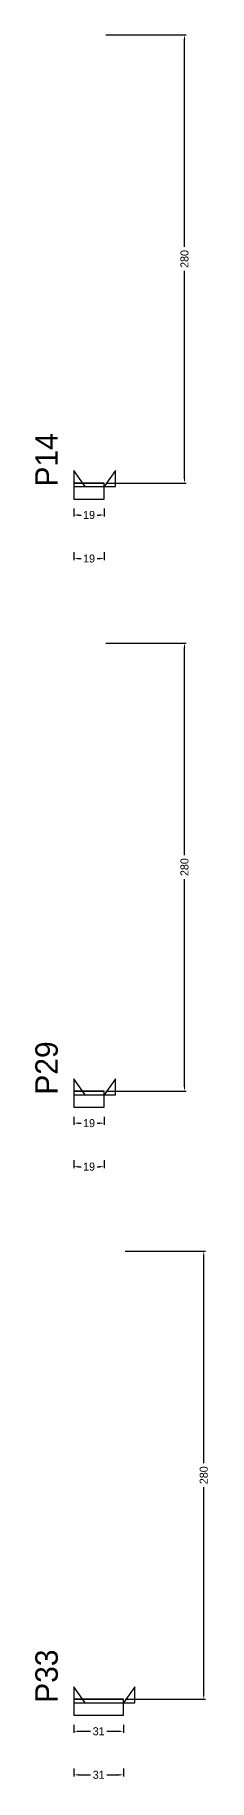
# Model space of a CAD drawing. Header units: centimetres. Extents: x -12000 to 4093, y -4566 to 1796.
# Drawn here: x 3976 to 4084, y -1948 to -858 of the extents above; entities that cross this region are included whole.
import ezdxf

# ---------------------------------------------------------------- set-up
doc = ezdxf.new("R2010")
doc.units = ezdxf.units.CM
for name, color, linetype in [('NOMENCLATURA', 7, 'Continuous'), ('SARR_2.2x10', 60, 'Continuous'), ('SARR_2.2x7', 40, 'Continuous')]:
    doc.layers.add(name, color=color, linetype=linetype)
doc.dimstyles.new('PAINEL-NOVA', dxfattribs={"dimtxt": 5, "dimasz": 3, "dimexe": 1, "dimexo": 1, "dimgap": 1, "dimtad": 1, "dimcen": 2.5, "dimazin": 3, "dimtfac": 1, "dimtmove": 0, "dimatfit": 3})

# ---------------------------------------------------------------- blocks, each defined once
blk = doc.blocks.new('_CLOSEDFILLED')
at = {"color": 0, "linetype": 'BYBLOCK'}
blk.add_solid([(-1, 0.16), (0, 0), (-1, -0.16)], dxfattribs=at)
blk = doc.blocks.new('*D99')
for p, q in [((4000, -1153.8), (4000, -1158.8)), ((4019, -1153.8), (4019, -1158.8)), ((4003, -1157.8), (4004.5, -1157.8)), ((4014.5, -1157.8), (4016, -1157.8))]:
    blk.add_line(p, q)
at = {"layer": 'Defpoints'}
for p in [(4000, -1152.8), (4019, -1152.8), (4000, -1157.8)]:
    blk.add_point(p, dxfattribs=at)
at = {"layer": 'SARR_2.2x10', "xscale": 3, "yscale": 3, "rotation": 180}
blk.add_blockref('_CLOSEDFILLED', (4000, -1157.8), dxfattribs=at)
at = {"layer": 'SARR_2.2x10', "xscale": 3, "yscale": 3}
blk.add_blockref('_CLOSEDFILLED', (4019, -1157.8), dxfattribs=at)
at = {"layer": 'SARR_2.2x10', "insert": (4009.5, -1157.8), "char_height": 5, "attachment_point": 5}
blk.add_mtext('19', dxfattribs=at)
blk = doc.blocks.new('*D100')
for p, q in [((4020, -857.8), (4070, -857.8)), ((4069, -990.3), (4069, -860.8)), ((4069, -1134.8), (4069, -1005.3)), ((4020, -1137.8), (4070, -1137.8))]:
    blk.add_line(p, q)
at = {"layer": 'Defpoints'}
for p in [(4019, -857.8), (4019, -1137.8), (4069, -1137.8)]:
    blk.add_point(p, dxfattribs=at)
at = {"layer": 'SARR_2.2x10', "xscale": 3, "yscale": 3}
for p, rotation in [((4069, -857.8), 90), ((4069, -1137.8), 270)]:
    blk.add_blockref('_CLOSEDFILLED', p, dxfattribs=dict(at, rotation=rotation))
at = {"layer": 'SARR_2.2x10', "insert": (4069, -997.8), "char_height": 5, "attachment_point": 5, "rotation": 90}
blk.add_mtext('280', dxfattribs=at)
blk = doc.blocks.new('*D101')
for p, q in [((4020, -857.8), (4070, -857.8)), ((4069, -990.3), (4069, -860.8)), ((4069, -1134.8), (4069, -1005.3)), ((4020, -1137.8), (4070, -1137.8))]:
    blk.add_line(p, q)
at = {"layer": 'Defpoints'}
for p in [(4019, -857.8), (4019, -1137.8), (4069, -1137.8)]:
    blk.add_point(p, dxfattribs=at)
at = {"layer": 'SARR_2.2x10', "xscale": 3, "yscale": 3}
for p, rotation in [((4069, -857.8), 90), ((4069, -1137.8), 270)]:
    blk.add_blockref('_CLOSEDFILLED', p, dxfattribs=dict(at, rotation=rotation))
at = {"layer": 'SARR_2.2x10', "insert": (4069, -997.8), "char_height": 5, "attachment_point": 5, "rotation": 90}
blk.add_mtext('280', dxfattribs=at)
blk = doc.blocks.new('*D102')
for p, q in [((4020, -857.8), (4070, -857.8)), ((4069, -990.3), (4069, -860.8)), ((4069, -1134.8), (4069, -1005.3)), ((4020, -1137.8), (4070, -1137.8))]:
    blk.add_line(p, q)
at = {"layer": 'Defpoints'}
for p in [(4019, -857.8), (4019, -1137.8), (4069, -1137.8)]:
    blk.add_point(p, dxfattribs=at)
at = {"layer": 'SARR_2.2x10', "xscale": 3, "yscale": 3}
for p, rotation in [((4069, -857.8), 90), ((4069, -1137.8), 270)]:
    blk.add_blockref('_CLOSEDFILLED', p, dxfattribs=dict(at, rotation=rotation))
at = {"layer": 'SARR_2.2x10', "insert": (4069, -997.8), "char_height": 5, "attachment_point": 5, "rotation": 90}
blk.add_mtext('280', dxfattribs=at)
blk = doc.blocks.new('*D103')
for p, q in [((4020, -857.8), (4070, -857.8)), ((4069, -990.3), (4069, -860.8)), ((4069, -1134.8), (4069, -1005.3)), ((4020, -1137.8), (4070, -1137.8))]:
    blk.add_line(p, q)
at = {"layer": 'Defpoints'}
for p in [(4019, -857.8), (4019, -1137.8), (4069, -1137.8)]:
    blk.add_point(p, dxfattribs=at)
at = {"layer": 'SARR_2.2x10', "xscale": 3, "yscale": 3}
for p, rotation in [((4069, -857.8), 90), ((4069, -1137.8), 270)]:
    blk.add_blockref('_CLOSEDFILLED', p, dxfattribs=dict(at, rotation=rotation))
at = {"layer": 'SARR_2.2x10', "insert": (4069, -997.8), "char_height": 5, "attachment_point": 5, "rotation": 90}
blk.add_mtext('280', dxfattribs=at)
blk = doc.blocks.new('*D104')
for p, q in [((4000, -1181), (4000, -1186)), ((4003, -1185), (4004.5, -1185)), ((4014.5, -1185), (4016, -1185)), ((4019, -1181), (4019, -1186))]:
    blk.add_line(p, q)
at = {"layer": 'Defpoints'}
for p in [(4000, -1180), (4000, -1185), (4019, -1180)]:
    blk.add_point(p, dxfattribs=at)
at = {"layer": 'SARR_2.2x10', "xscale": 3, "yscale": 3, "rotation": 180}
blk.add_blockref('_CLOSEDFILLED', (4000, -1185), dxfattribs=at)
at = {"layer": 'SARR_2.2x10', "xscale": 3, "yscale": 3}
blk.add_blockref('_CLOSEDFILLED', (4019, -1185), dxfattribs=at)
at = {"layer": 'SARR_2.2x10', "insert": (4009.5, -1185), "char_height": 5, "attachment_point": 5}
blk.add_mtext('19', dxfattribs=at)
blk = doc.blocks.new('GRA-E')
at = {"layer": 'SARR_2.2x7'}
blk.add_lwpolyline([(0, 0), (7, 0), (0, 10)], close=True, dxfattribs=at)
blk = doc.blocks.new('GRA-D')
at = {"layer": 'SARR_2.2x7'}
blk.add_lwpolyline([(0, 0), (7, 0), (7, 10)], close=True, dxfattribs=at)
blk = doc.blocks.new('*D125')
for p, q in [((4000, -1533.8), (4000, -1538.8)), ((4019, -1533.8), (4019, -1538.8)), ((4003, -1537.8), (4004.5, -1537.8)), ((4014.5, -1537.8), (4016, -1537.8))]:
    blk.add_line(p, q)
at = {"layer": 'Defpoints'}
for p in [(4000, -1532.8), (4019, -1532.8), (4000, -1537.8)]:
    blk.add_point(p, dxfattribs=at)
at = {"layer": 'SARR_2.2x10', "xscale": 3, "yscale": 3, "rotation": 180}
blk.add_blockref('_CLOSEDFILLED', (4000, -1537.8), dxfattribs=at)
at = {"layer": 'SARR_2.2x10', "xscale": 3, "yscale": 3}
blk.add_blockref('_CLOSEDFILLED', (4019, -1537.8), dxfattribs=at)
at = {"layer": 'SARR_2.2x10', "insert": (4009.5, -1537.8), "char_height": 5, "attachment_point": 5}
blk.add_mtext('19', dxfattribs=at)
blk = doc.blocks.new('*D126')
for p, q in [((4020, -1237.8), (4070, -1237.8)), ((4069, -1370.3), (4069, -1240.8)), ((4069, -1514.8), (4069, -1385.3)), ((4020, -1517.8), (4070, -1517.8))]:
    blk.add_line(p, q)
at = {"layer": 'Defpoints'}
for p in [(4019, -1237.8), (4019, -1517.8), (4069, -1517.8)]:
    blk.add_point(p, dxfattribs=at)
at = {"layer": 'SARR_2.2x10', "xscale": 3, "yscale": 3}
for p, rotation in [((4069, -1237.8), 90), ((4069, -1517.8), 270)]:
    blk.add_blockref('_CLOSEDFILLED', p, dxfattribs=dict(at, rotation=rotation))
at = {"layer": 'SARR_2.2x10', "insert": (4069, -1377.8), "char_height": 5, "attachment_point": 5, "rotation": 90}
blk.add_mtext('280', dxfattribs=at)
blk = doc.blocks.new('*D127')
for p, q in [((4020, -1237.8), (4070, -1237.8)), ((4069, -1370.3), (4069, -1240.8)), ((4069, -1514.8), (4069, -1385.3)), ((4020, -1517.8), (4070, -1517.8))]:
    blk.add_line(p, q)
at = {"layer": 'Defpoints'}
for p in [(4019, -1237.8), (4019, -1517.8), (4069, -1517.8)]:
    blk.add_point(p, dxfattribs=at)
at = {"layer": 'SARR_2.2x10', "xscale": 3, "yscale": 3}
for p, rotation in [((4069, -1237.8), 90), ((4069, -1517.8), 270)]:
    blk.add_blockref('_CLOSEDFILLED', p, dxfattribs=dict(at, rotation=rotation))
at = {"layer": 'SARR_2.2x10', "insert": (4069, -1377.8), "char_height": 5, "attachment_point": 5, "rotation": 90}
blk.add_mtext('280', dxfattribs=at)
blk = doc.blocks.new('*D128')
for p, q in [((4020, -1237.8), (4070, -1237.8)), ((4069, -1370.3), (4069, -1240.8)), ((4069, -1514.8), (4069, -1385.3)), ((4020, -1517.8), (4070, -1517.8))]:
    blk.add_line(p, q)
at = {"layer": 'Defpoints'}
for p in [(4019, -1237.8), (4019, -1517.8), (4069, -1517.8)]:
    blk.add_point(p, dxfattribs=at)
at = {"layer": 'SARR_2.2x10', "xscale": 3, "yscale": 3}
for p, rotation in [((4069, -1237.8), 90), ((4069, -1517.8), 270)]:
    blk.add_blockref('_CLOSEDFILLED', p, dxfattribs=dict(at, rotation=rotation))
at = {"layer": 'SARR_2.2x10', "insert": (4069, -1377.8), "char_height": 5, "attachment_point": 5, "rotation": 90}
blk.add_mtext('280', dxfattribs=at)
blk = doc.blocks.new('*D129')
for p, q in [((4020, -1237.8), (4070, -1237.8)), ((4069, -1370.3), (4069, -1240.8)), ((4069, -1514.8), (4069, -1385.3)), ((4020, -1517.8), (4070, -1517.8))]:
    blk.add_line(p, q)
at = {"layer": 'Defpoints'}
for p in [(4019, -1237.8), (4019, -1517.8), (4069, -1517.8)]:
    blk.add_point(p, dxfattribs=at)
at = {"layer": 'SARR_2.2x10', "xscale": 3, "yscale": 3}
for p, rotation in [((4069, -1237.8), 90), ((4069, -1517.8), 270)]:
    blk.add_blockref('_CLOSEDFILLED', p, dxfattribs=dict(at, rotation=rotation))
at = {"layer": 'SARR_2.2x10', "insert": (4069, -1377.8), "char_height": 5, "attachment_point": 5, "rotation": 90}
blk.add_mtext('280', dxfattribs=at)
blk = doc.blocks.new('*D130')
for p, q in [((4000, -1561), (4000, -1566)), ((4003, -1565), (4004.5, -1565)), ((4014.5, -1565), (4016, -1565)), ((4019, -1561), (4019, -1566))]:
    blk.add_line(p, q)
at = {"layer": 'Defpoints'}
for p in [(4000, -1560), (4000, -1565), (4019, -1560)]:
    blk.add_point(p, dxfattribs=at)
at = {"layer": 'SARR_2.2x10', "xscale": 3, "yscale": 3, "rotation": 180}
blk.add_blockref('_CLOSEDFILLED', (4000, -1565), dxfattribs=at)
at = {"layer": 'SARR_2.2x10', "xscale": 3, "yscale": 3}
blk.add_blockref('_CLOSEDFILLED', (4019, -1565), dxfattribs=at)
at = {"layer": 'SARR_2.2x10', "insert": (4009.5, -1565), "char_height": 5, "attachment_point": 5}
blk.add_mtext('19', dxfattribs=at)
blk = doc.blocks.new('*D151')
for p, q in [((4000, -1913.8), (4000, -1918.8)), ((4003, -1917.8), (4010.5, -1917.8)), ((4020.5, -1917.8), (4028, -1917.8)), ((4031, -1913.8), (4031, -1918.8))]:
    blk.add_line(p, q)
at = {"layer": 'Defpoints'}
for p in [(4000, -1912.8), (4000, -1917.8), (4031, -1912.8)]:
    blk.add_point(p, dxfattribs=at)
at = {"layer": 'SARR_2.2x10', "xscale": 3, "yscale": 3, "rotation": 180}
blk.add_blockref('_CLOSEDFILLED', (4000, -1917.8), dxfattribs=at)
at = {"layer": 'SARR_2.2x10', "xscale": 3, "yscale": 3}
blk.add_blockref('_CLOSEDFILLED', (4031, -1917.8), dxfattribs=at)
at = {"layer": 'SARR_2.2x10', "insert": (4015.5, -1917.8), "char_height": 5, "attachment_point": 5}
blk.add_mtext('31', dxfattribs=at)
blk = doc.blocks.new('*D152')
for p, q in [((4032, -1617.8), (4082, -1617.8)), ((4081, -1750.3), (4081, -1620.8)), ((4081, -1894.8), (4081, -1765.3)), ((4032, -1897.8), (4082, -1897.8))]:
    blk.add_line(p, q)
at = {"layer": 'Defpoints'}
for p in [(4031, -1617.8), (4031, -1897.8), (4081, -1897.8)]:
    blk.add_point(p, dxfattribs=at)
at = {"layer": 'SARR_2.2x10', "xscale": 3, "yscale": 3}
for p, rotation in [((4081, -1617.8), 90), ((4081, -1897.8), 270)]:
    blk.add_blockref('_CLOSEDFILLED', p, dxfattribs=dict(at, rotation=rotation))
at = {"layer": 'SARR_2.2x10', "insert": (4081, -1757.8), "char_height": 5, "attachment_point": 5, "rotation": 90}
blk.add_mtext('280', dxfattribs=at)
blk = doc.blocks.new('*D153')
for p, q in [((4032, -1617.8), (4082, -1617.8)), ((4081, -1750.3), (4081, -1620.8)), ((4081, -1894.8), (4081, -1765.3)), ((4032, -1897.8), (4082, -1897.8))]:
    blk.add_line(p, q)
at = {"layer": 'Defpoints'}
for p in [(4031, -1617.8), (4031, -1897.8), (4081, -1897.8)]:
    blk.add_point(p, dxfattribs=at)
at = {"layer": 'SARR_2.2x10', "xscale": 3, "yscale": 3}
for p, rotation in [((4081, -1617.8), 90), ((4081, -1897.8), 270)]:
    blk.add_blockref('_CLOSEDFILLED', p, dxfattribs=dict(at, rotation=rotation))
at = {"layer": 'SARR_2.2x10', "insert": (4081, -1757.8), "char_height": 5, "attachment_point": 5, "rotation": 90}
blk.add_mtext('280', dxfattribs=at)
blk = doc.blocks.new('*D154')
for p, q in [((4032, -1617.8), (4082, -1617.8)), ((4081, -1750.3), (4081, -1620.8)), ((4081, -1894.8), (4081, -1765.3)), ((4032, -1897.8), (4082, -1897.8))]:
    blk.add_line(p, q)
at = {"layer": 'Defpoints'}
for p in [(4031, -1617.8), (4031, -1897.8), (4081, -1897.8)]:
    blk.add_point(p, dxfattribs=at)
at = {"layer": 'SARR_2.2x10', "xscale": 3, "yscale": 3}
for p, rotation in [((4081, -1617.8), 90), ((4081, -1897.8), 270)]:
    blk.add_blockref('_CLOSEDFILLED', p, dxfattribs=dict(at, rotation=rotation))
at = {"layer": 'SARR_2.2x10', "insert": (4081, -1757.8), "char_height": 5, "attachment_point": 5, "rotation": 90}
blk.add_mtext('280', dxfattribs=at)
blk = doc.blocks.new('*D155')
for p, q in [((4032, -1617.8), (4082, -1617.8)), ((4081, -1750.3), (4081, -1620.8)), ((4081, -1894.8), (4081, -1765.3)), ((4032, -1897.8), (4082, -1897.8))]:
    blk.add_line(p, q)
at = {"layer": 'Defpoints'}
for p in [(4031, -1617.8), (4031, -1897.8), (4081, -1897.8)]:
    blk.add_point(p, dxfattribs=at)
at = {"layer": 'SARR_2.2x10', "xscale": 3, "yscale": 3}
for p, rotation in [((4081, -1617.8), 90), ((4081, -1897.8), 270)]:
    blk.add_blockref('_CLOSEDFILLED', p, dxfattribs=dict(at, rotation=rotation))
at = {"layer": 'SARR_2.2x10', "insert": (4081, -1757.8), "char_height": 5, "attachment_point": 5, "rotation": 90}
blk.add_mtext('280', dxfattribs=at)
blk = doc.blocks.new('*D156')
for p, q in [((4000, -1941), (4000, -1946)), ((4031, -1941), (4031, -1946)), ((4003, -1945), (4010.5, -1945)), ((4020.5, -1945), (4028, -1945))]:
    blk.add_line(p, q)
at = {"layer": 'Defpoints'}
for p in [(4000, -1940), (4031, -1940), (4000, -1945)]:
    blk.add_point(p, dxfattribs=at)
at = {"layer": 'SARR_2.2x10', "xscale": 3, "yscale": 3, "rotation": 180}
blk.add_blockref('_CLOSEDFILLED', (4000, -1945), dxfattribs=at)
at = {"layer": 'SARR_2.2x10', "xscale": 3, "yscale": 3}
blk.add_blockref('_CLOSEDFILLED', (4031, -1945), dxfattribs=at)
at = {"layer": 'SARR_2.2x10', "insert": (4015.5, -1945), "char_height": 5, "attachment_point": 5}
blk.add_mtext('31', dxfattribs=at)

msp = doc.modelspace()

# ---------------------------------------------------------------- linework, layer by layer
at = {"layer": 'SARR_2.2x10'}
for p, q in [((4019, -1137.8), (4000, -1137.8)), ((4000, -1137.8), (4000, -1147.8)), ((4019, -1147.8), (4019, -1137.8)), ((4000, -1147.8), (4019, -1147.8)), ((4019, -1517.8), (4000, -1517.8)), ((4000, -1517.8), (4000, -1527.8)), ((4019, -1527.8), (4019, -1517.8)), ((4000, -1527.8), (4019, -1527.8)), ((4031, -1897.8), (4000, -1897.8)), ((4000, -1897.8), (4000, -1907.8)), ((4000, -1907.8), (4031, -1907.8)), ((4031, -1907.8), (4031, -1897.8))]:
    msp.add_line(p, q, dxfattribs=at)
at = {"layer": 'SARR_2.2x7'}
for p, q in [((4019, -1137.8), (4000, -1137.8)), ((4000, -1137.8), (4000, -1140)), ((4000, -1137.8), (4007, -1137.8)), ((4000, -1137.8), (4007, -1137.8)), ((4000, -1137.8), (4007, -1137.8)), ((4000, -1137.8), (4007, -1137.8)), ((4000, -1140), (4019, -1140)), ((4007, -1137.8), (4019, -1137.8)), ((4007, -1137.8), (4019, -1137.8)), ((4007, -1137.8), (4019, -1137.8)), ((4007, -1137.8), (4019, -1137.8)), ((4019, -1140), (4019, -1137.8)), ((4019, -1517.8), (4000, -1517.8)), ((4000, -1517.8), (4000, -1520)), ((4000, -1517.8), (4007, -1517.8)), ((4000, -1517.8), (4007, -1517.8)), ((4000, -1517.8), (4007, -1517.8)), ((4000, -1517.8), (4007, -1517.8)), ((4000, -1520), (4019, -1520)), ((4007, -1517.8), (4019, -1517.8)), ((4007, -1517.8), (4019, -1517.8)), ((4007, -1517.8), (4019, -1517.8)), ((4007, -1517.8), (4019, -1517.8)), ((4019, -1520), (4019, -1517.8)), ((4031, -1897.8), (4000, -1897.8)), ((4000, -1897.8), (4000, -1900)), ((4000, -1897.8), (4007, -1897.8)), ((4000, -1897.8), (4007, -1897.8)), ((4000, -1897.8), (4007, -1897.8)), ((4000, -1897.8), (4007, -1897.8)), ((4000, -1900), (4031, -1900)), ((4007, -1897.8), (4031, -1897.8)), ((4007, -1897.8), (4031, -1897.8)), ((4007, -1897.8), (4031, -1897.8)), ((4007, -1897.8), (4031, -1897.8)), ((4031, -1900), (4031, -1897.8))]:
    msp.add_line(p, q, dxfattribs=at)

# ---------------------------------------------------------------- block references
for name, p in [('GRA-E', (4000, -1140)), ('GRA-D', (4019, -1140)), ('GRA-E', (4000, -1520)), ('GRA-D', (4019, -1520)), ('GRA-E', (4000, -1900)), ('GRA-D', (4031, -1900))]:
    msp.add_blockref(name, p, dxfattribs=at)

# ---------------------------------------------------------------- texts
at = {"layer": 'NOMENCLATURA'}
for s, p in [('P14', (3990, -1140)), ('P29', (3990, -1520)), ('P33', (3990, -1900))]:
    msp.add_text(s, height=14, rotation=90, dxfattribs=at).set_placement(p)

# ---------------------------------------------------------------- dimensions: what is measured, and where the dimension line sits
at = {"layer": 'SARR_2.2x10'}
for base, p1, p2, picture, middle in [((4069, -1137.8), (4019, -1137.8), (4019, -857.8), '*D100', (4069, -997.8)), ((4069, -1137.8), (4019, -1137.8), (4019, -857.8), '*D101', (4069, -997.8)), ((4069, -1137.8), (4019, -1137.8), (4019, -857.8), '*D102', (4069, -997.8)), ((4069, -1137.8), (4019, -1137.8), (4019, -857.8), '*D103', (4069, -997.8)), ((4069, -1517.8), (4019, -1517.8), (4019, -1237.8), '*D126', (4069, -1377.8)), ((4069, -1517.8), (4019, -1517.8), (4019, -1237.8), '*D127', (4069, -1377.8)), ((4069, -1517.8), (4019, -1517.8), (4019, -1237.8), '*D128', (4069, -1377.8)), ((4069, -1517.8), (4019, -1517.8), (4019, -1237.8), '*D129', (4069, -1377.8)), ((4081, -1897.8), (4031, -1897.8), (4031, -1617.8), '*D152', (4081, -1757.8)), ((4081, -1897.8), (4031, -1897.8), (4031, -1617.8), '*D153', (4081, -1757.8)), ((4081, -1897.8), (4031, -1897.8), (4031, -1617.8), '*D154', (4081, -1757.8)), ((4081, -1897.8), (4031, -1897.8), (4031, -1617.8), '*D155', (4081, -1757.8))]:
    dim = msp.add_linear_dim(base=base, p1=p1, p2=p2, angle=90, dimstyle='PAINEL-NOVA', dxfattribs=at)
    dim.commit()
    dim.dimension.update_dxf_attribs({"geometry": picture, "text_midpoint": middle})
for base, p1, p2, picture, middle in [((4000, -1157.8), (4000, -1152.8), (4019, -1152.8), '*D99', (4009.5, -1157.8)), ((4000, -1185), (4000, -1180), (4019, -1180), '*D104', (4009.5, -1185)), ((4000, -1537.8), (4000, -1532.8), (4019, -1532.8), '*D125', (4009.5, -1537.8)), ((4000, -1565), (4000, -1560), (4019, -1560), '*D130', (4009.5, -1565)), ((4000, -1917.8), (4000, -1912.8), (4031, -1912.8), '*D151', (4015.5, -1917.8)), ((4000, -1945), (4000, -1940), (4031, -1940), '*D156', (4015.5, -1945))]:
    dim = msp.add_linear_dim(base=base, p1=p1, p2=p2, dimstyle='PAINEL-NOVA', dxfattribs=at)
    dim.commit()
    dim.dimension.update_dxf_attribs({"geometry": picture, "text_midpoint": middle})

doc.saveas('drawing.dxf')
